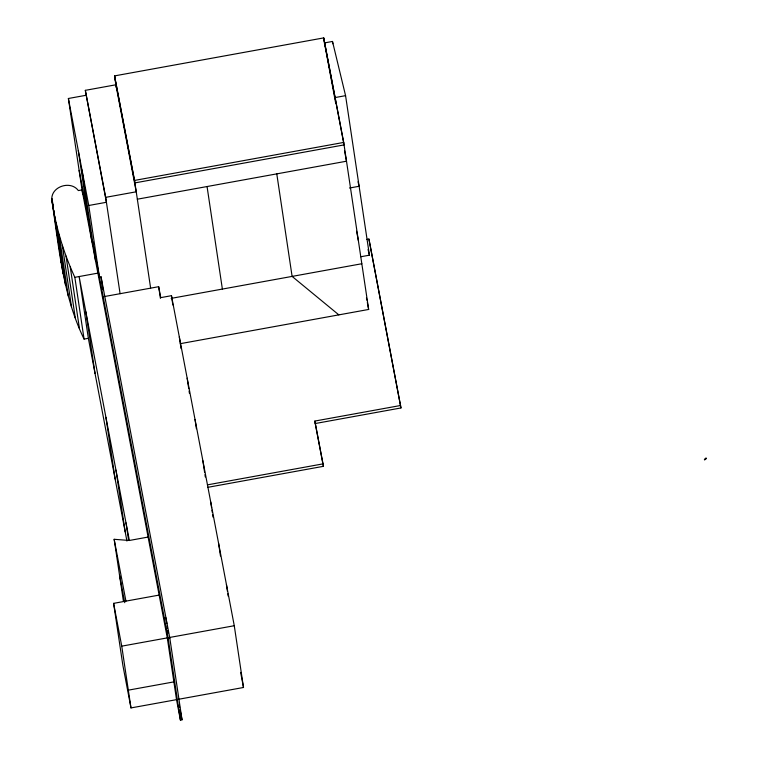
<?xml version="1.0" encoding="UTF-8"?>
<svg xmlns="http://www.w3.org/2000/svg" width="758" height="758" viewBox="0 0 758 758"><rect width="100%" height="100%" fill="white"/><g stroke="black" fill="none" stroke-linecap="round" stroke-linejoin="round"><path stroke-width="1.14" d="M360.846 256.744L369.421 255.19L345.572 95.66L332.487 41.453L324.452 42.912L335.728 103.41M148.104 537.062L129.353 540.473L79.126 276.537L88.354 338.305L84.072 339.091C63.085 296.018 58.868 247.572 51.989 200.898C49.592 186.989 70.428 179.674 78.349 190.58L82.044 189.907L167.291 637.885L176.529 699.653L180.413 720.1L182.024 719.806L169.839 638.274L101.06 276.85L99.45 277.144L88.743 205.494L106.423 202.282L85.322 90.344L115.87 84.792L136.232 191.793L105.684 197.345L120.086 293.697M82.745 194.569L68.381 98.493L86.061 95.281M334.856 97.602L345.572 95.66M150.634 288.154L134.536 180.423L343.696 142.428L323.704 37.9L114.543 75.895L116.287 87.606M137.34 199.202L346.501 161.208L344.511 150.747M349.476 188.031L359.121 186.279L358.032 181.759M51.989 200.898C55.903 227.296 63.653 253.096 74.843 277.324L97.877 273.136M366.749 239.443L368.919 239.045L400.963 407.956L315.233 423.533L323.382 466.331L207.806 487.328M104.017 296.615L158.668 286.695L160.753 297.629L171.469 295.677L234.269 625.72L243.507 687.487L178.13 699.359M171.166 298.377L361.822 263.737M180.262 343.677L368.653 309.454L343.696 142.428M315.233 423.533L314.864 421.06L400.594 405.492M207.436 484.864L323.012 463.868L314.864 421.06M176.529 699.653L130.982 707.925L122.834 665.126L113.605 603.359L159.152 595.087M164.344 618.121L165.945 617.827L166.817 623.635M130.982 707.925L121.744 646.157L167.291 637.885M168.901 637.592L234.269 625.72M180.413 720.1L168.229 638.568L169.839 638.274M128.32 690.159L173.866 681.887M123.393 601.066L114.164 539.298L129.353 540.473M338.835 314.864L292.105 276.405L276.784 173.876M368.056 249.543L369.421 255.19M134.536 180.423L114.543 75.895L134.905 182.896L344.066 144.901L323.704 37.9L324.576 43.756M400.963 407.956L368.919 239.045M356.582 231.237L358.354 240.532M366.446 297.828L366.881 300.149M367.327 302.47L368.653 309.454M240.637 672.384L243.507 687.487M85.322 90.344L105.684 197.345M68.381 98.493L88.743 205.494M79.126 170.389L89.046 222.511M92.665 241.48L168.229 638.568M179.21 705.035L179.646 707.309M180.082 709.583L182.024 719.806M88.354 338.305L126.937 541.041M114.164 539.298L125.932 601.122M119.527 575.199L124.757 602.676M113.605 603.359L121.744 646.157M332.487 41.453L332.838 43.784M323.012 463.868L323.382 466.331M207.057 186.534L222.378 289.073M226.424 584.465L227.466 591.439M227.817 593.76L228.158 596.091M218.569 543.211L220.483 555.993M210.724 501.957L211.586 507.765M211.937 510.087L212.287 512.417M212.628 514.739L212.979 517.07M202.869 460.693L204.603 472.329M204.954 474.65L205.304 476.971M195.024 419.439L196.407 428.744M187.169 378.185L188.733 388.655M189.083 390.976L189.424 393.307M179.314 336.931L181.058 348.566M171.469 295.677L172.852 304.981M158.668 286.695L160.402 298.32M167.167 625.966L167.509 628.287M167.859 630.618L168.21 632.939M101.06 276.85L102.974 289.641M81.959 169.83L95.622 261.245M78.301 150.615L91.964 242.029M126.008 522.878L128.614 540.359M115.965 470.093L125.193 531.86M105.912 417.307L115.15 479.075M85.825 311.728L95.053 373.495M74.843 277.324L84.072 339.091M70.219 266.788L79.448 328.565M66.041 256.109L75.269 317.877M62.308 245.279L71.536 307.047M59.039 234.317L68.267 296.084M56.215 223.24L65.453 285.008M52.037 198.662L53.43 207.986M53.78 210.317L54.121 212.647M54.652 216.144L55.694 223.136M56.045 225.467L56.386 227.798M56.916 231.294L57.959 238.287M58.309 240.618L58.83 244.114M59.171 246.445L60.223 253.437M60.574 255.768L61.095 259.264M51.932 199.345L63.094 273.837M61.161 261.112L61.227 262.666M706.039 458.135L704.428 459.263L704.533 459.954L706.143 458.827L706.039 458.135"/></g></svg>
